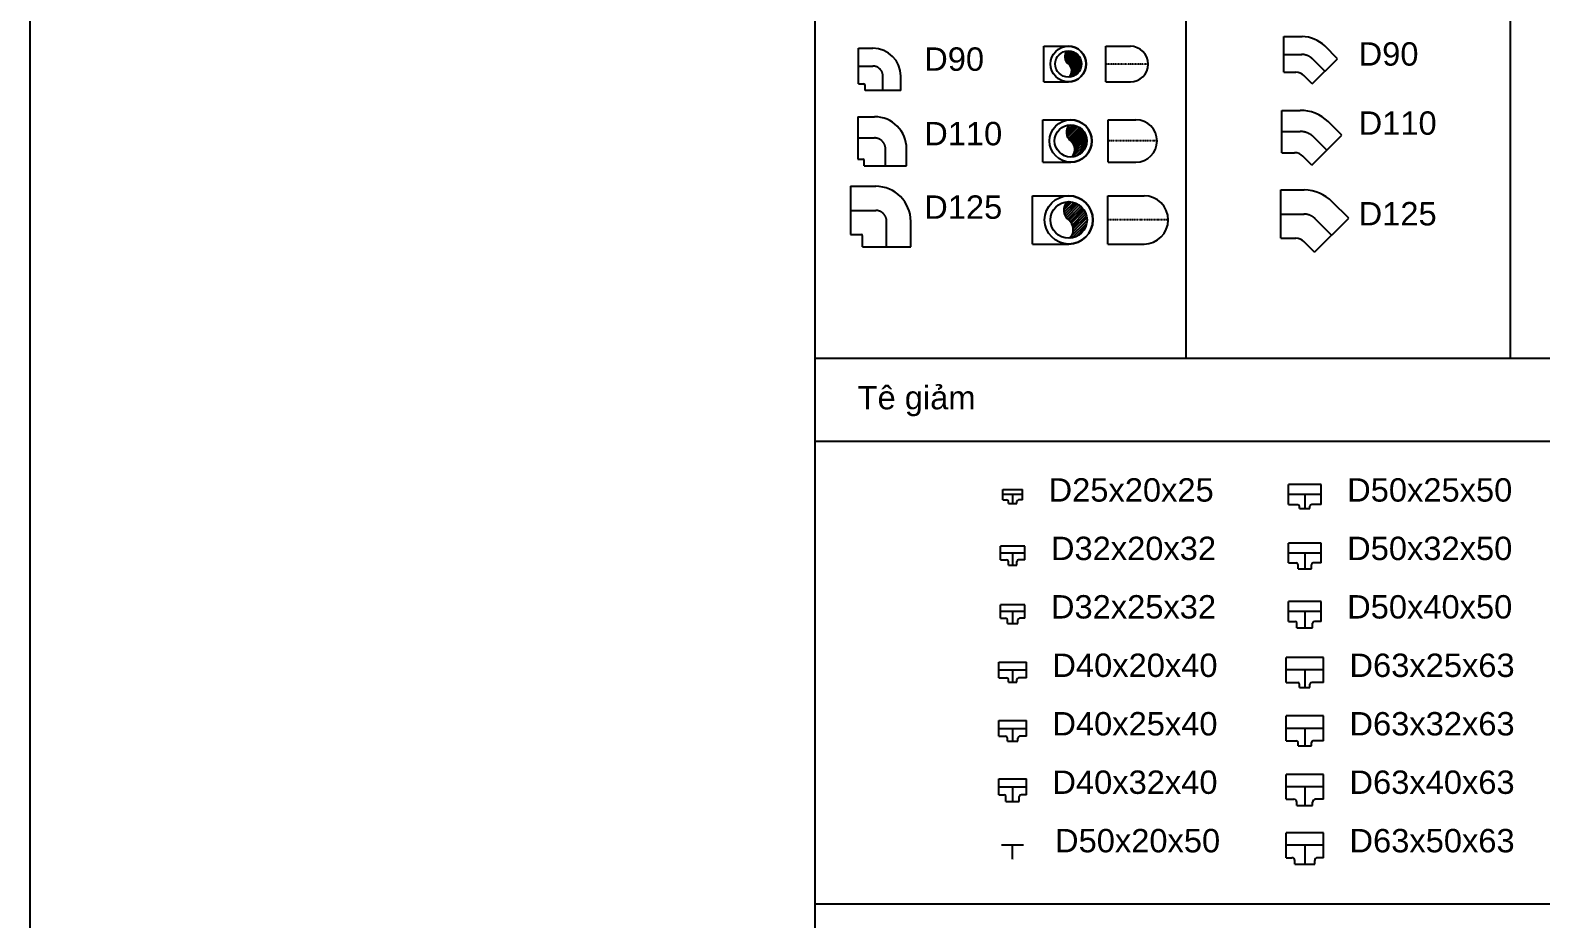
# Model space of a CAD drawing. Header units: millimetres. Extents: x 1218 to 72853, y -34712 to 16286.
# Drawn here: x 25825 to 30996, y 10376 to 13416 of the extents above; entities that cross this region are included whole.
import ezdxf

# ---------------------------------------------------------------- set-up
doc = ezdxf.new("R2010")
doc.units = ezdxf.units.MM
doc.set_wipeout_variables(frame=1)
doc.linetypes.add('Boundary line & Gridline$0$DASHDOT2', pattern=[0.5, 0.25, -0.125, 0, -0.125])
doc.linetypes.add('CENTER', pattern=[50.800000000000004, 31.75, -6.35, 6.35, -6.35])
doc.styles.get("Standard").update_dxf_attribs({"font": 'arial.ttf'})

# ---------------------------------------------------------------- blocks, each defined once
blk = doc.blocks.new('TE-D25x20 PPR')
at = {"ltscale": 5}
for p, q in [((-34, -18), (-34, 18)), ((-34, 18), (34, 18)), ((34, -18), (34, 18)), ((-34, -18), (-20.5, -18)), ((-14.5, -31), (-14.5, -24.00000000000091)), ((-14.5, -31), (14.5, -31)), ((14.5, -31), (14.5, -24.00000000000091)), ((34, -18), (20.5, -18))]:
    blk.add_line(p, q, dxfattribs=at)
at = {"color": 8, "linetype": 'CENTER', "ltscale": 10}
for p, q in [((34, 0), (-34, 0)), ((0, 0), (0, -31))]:
    blk.add_line(p, q, dxfattribs=at)
at = {"ltscale": 5}
for centre, start, end in [((-20.5, -24), 0, 90), ((20.5, -24), 90, 180)]:
    blk.add_arc(centre, 6, start, end, dxfattribs=at)
at = {"flags": 1}
for p in [(-34, 0), (34, 0), (0, -31)]:
    blk.add_attdef('AMC', p, '', height=0.5, dxfattribs=at)
blk = doc.blocks.new('TE-D32x20 PPR')
at = {"ltscale": 5}
for p, q in [((-42, -23), (-42, 23)), ((42, 23), (-42, 23)), ((42, -23), (42, 23)), ((-42, -23.00000000000091), (-20.5, -23)), ((-14.5, -41), (-14.5, -29.00000000000091)), ((-14.5, -41), (14.5, -41)), ((14.5, -41), (14.5, -29.00000000000091)), ((42, -23.00000000000091), (20.5, -23))]:
    blk.add_line(p, q, dxfattribs=at)
at = {"color": 8, "linetype": 'CENTER', "ltscale": 10}
for p, q in [((42, 0), (-42, 0)), ((0, 0), (0, -41))]:
    blk.add_line(p, q, dxfattribs=at)
at = {"ltscale": 5}
for centre, start, end in [((-20.5, -29), 0, 90), ((20.5, -29), 90, 180)]:
    blk.add_arc(centre, 6, start, end, dxfattribs=at)
at = {"flags": 1}
for p in [(-42, 0), (42, 0), (0, -41)]:
    blk.add_attdef('AMC', p, '', height=0.5, dxfattribs=at)
blk = doc.blocks.new('TE-D32x25 PPR')
at = {"ltscale": 5}
for p, q in [((-42, -23), (-42, 23)), ((42, 23), (-42, 23)), ((42, -23), (42, 23)), ((-42, -23.00000000000091), (-24, -23)), ((-18, -41), (-18, -29.00000000000091)), ((-18, -41), (18, -41)), ((18, -41), (18, -29.00000000000091)), ((42, -23.00000000000091), (24, -23))]:
    blk.add_line(p, q, dxfattribs=at)
at = {"color": 8, "linetype": 'CENTER', "ltscale": 10}
for p, q in [((42, 0), (-42, 0)), ((0, 0), (0, -41))]:
    blk.add_line(p, q, dxfattribs=at)
at = {"ltscale": 5}
for centre, start, end in [((-24, -29), 0, 90), ((24, -29), 90, 180)]:
    blk.add_arc(centre, 6, start, end, dxfattribs=at)
at = {"flags": 1}
for p in [(-42, 0), (42, 0), (0, -41)]:
    blk.add_attdef('AMC', p, '', height=0.5, dxfattribs=at)
blk = doc.blocks.new('TE-D40x20 PPR')
at = {"ltscale": 5}
for p, q in [((-47, -27), (-47, 27)), ((-47, 27), (47, 27)), ((47, -27), (47, 27)), ((-47, -27), (-22.1174080802848, -27)), ((-38.5, -27.00000000000091), (-20.5, -27)), ((-14.5, -42), (-14.5, -33.00000000000091)), ((-14.5, -42), (14.5, -42)), ((14.5, -42), (14.5, -33.00000000000091)), ((38.5, -27.00000000000091), (20.5, -27)), ((47, -27), (22.1174080802848, -27))]:
    blk.add_line(p, q, dxfattribs=at)
at = {"color": 8, "linetype": 'CENTER', "ltscale": 10}
for p, q in [((-47, 0), (47, 0)), ((0, 0), (0, -42))]:
    blk.add_line(p, q, dxfattribs=at)
at = {"ltscale": 5}
for centre, start, end in [((-20.5, -33), 0, 90), ((20.5, -33), 90, 180)]:
    blk.add_arc(centre, 6, start, end, dxfattribs=at)
at = {"flags": 1}
for p in [(-47, 0), (47, 0), (0, -42)]:
    blk.add_attdef('AMC', p, '', height=0.5, dxfattribs=at)
blk = doc.blocks.new('TE-D40x25 PPR')
at = {"ltscale": 5}
for p, q in [((-47, -27), (-47, 27)), ((-47, 27), (47, 27)), ((47, -27), (47, 27)), ((-47, -26.99999999999909), (-24, -26.99999999999909)), ((-18, -44), (-18, -33)), ((-18, -44), (18, -44)), ((18, -44), (18, -33)), ((47, -26.99999999999909), (24, -26.99999999999909))]:
    blk.add_line(p, q, dxfattribs=at)
at = {"color": 8, "linetype": 'CENTER', "ltscale": 10}
for p, q in [((-47, 0), (47, 0)), ((0, 0), (0, -44))]:
    blk.add_line(p, q, dxfattribs=at)
at = {"ltscale": 5}
for centre, start, end in [((-24, -32.99999999999909), 0, 90), ((24, -32.99999999999909), 90, 180)]:
    blk.add_arc(centre, 6, start, end, dxfattribs=at)
at = {"flags": 1}
for p in [(-47, 0), (47, 0), (0, -44)]:
    blk.add_attdef('AMC', p, '', height=0.5, dxfattribs=at)
blk = doc.blocks.new('TE-D40x32 PPR')
at = {"ltscale": 5}
for p, q in [((-47, -27), (-47, 27)), ((-47, 27), (47, 27)), ((47, -27), (47, 27)), ((-47, -26.99999999999909), (-29, -26.99999999999909)), ((-23, -50), (-23, -33)), ((-23, -50), (23, -50)), ((23, -50), (23, -33)), ((47, -26.99999999999909), (29, -26.99999999999909))]:
    blk.add_line(p, q, dxfattribs=at)
at = {"color": 8, "linetype": 'CENTER', "ltscale": 10}
for p, q in [((-47, 0), (47, 0)), ((0, 0), (0, -50))]:
    blk.add_line(p, q, dxfattribs=at)
at = {"ltscale": 5}
for centre, start, end in [((-29, -32.99999999999909), 0, 90), ((29, -32.99999999999909), 90, 180)]:
    blk.add_arc(centre, 6, start, end, dxfattribs=at)
at = {"flags": 1}
for p in [(-47, 0), (47, 0), (0, -50)]:
    blk.add_attdef('AMC', p, '', height=0.5, dxfattribs=at)
blk = doc.blocks.new('TE-D50x20 PPR')
at = {"color": 8, "linetype": 'CENTER', "ltscale": 10}
blk.add_line((0, 0), (0, -47), dxfattribs=at)
blk.add_wipeout([(37.50000000000001, 34), (37.50000000000001, -33.99999999999999), (20.499999999999993, -33.99999999999999), (19.94638984322228, -34.025594942228054), (19.397502893101773, -34.10216140189732), (18.85802205956861, -34.22904614096479), (18.332550002880453, -34.40516662357549), (17.825569865337457, -34.62902025186849), (17.341407022737265, -34.89869718562114), (16.884192181722028, -35.21189663631958), (16.45782613811752, -35.5659464966775), (16.06594649667386, -35.95782613812116), (15.711896636319583, -36.38419218172567), (15.398697185621128, -36.841407022737265), (15.129020251872133, -37.32556986534109), (14.905166623575491, -37.832550002876815), (14.729046140964781, -38.35802205956861), (14.602161401897323, -38.89750289310178), (14.525594942228054, -39.44638984321864), (14.5, -40.00000000000001), (14.5, -47), (-14.5, -47), (-14.5, -40.00000000000001), (-14.525594942228057, -39.44638984321864), (-14.602161401897316, -38.89750289310178), (-14.729046140964783, -38.35802205956861), (-14.9051666235755, -37.832550002876815), (-15.129020251872134, -37.32556986534109), (-15.398697185621131, -36.841407022737265), (-15.711896636319576, -36.38419218172567), (-16.06594649667386, -35.95782613812116), (-16.457826138117525, -35.5659464966775), (-16.884192181722028, -35.21189663631958), (-17.341407022737258, -34.89869718562114), (-17.82556986533746, -34.62902025186849), (-18.332550002880456, -34.40516662357549), (-18.858022059568615, -34.22904614096479), (-19.397502893101773, -34.10216140189732), (-19.946389843222274, -34.025594942228054), (-20.499999999999996, -33.99999999999999), (-37.5, -33.99999999999999), (-37.5, 34)])
for p, q in [((37.50000000000001, 0), (-37.5, 0)), ((0, -47), (0, 0))]:
    blk.add_line(p, q, dxfattribs=at)
at = {"flags": 1}
for p in [(-37.5, 0), (37.50000000000001, 0), (8.881784197001252e-16, -47)]:
    blk.add_attdef('AMC', p, '', height=0.5, dxfattribs=at)
blk = doc.blocks.new('TE-D50x25 PPR')
at = {"ltscale": 5}
for p, q in [((-56, -34), (-56, 34)), ((56, 34), (-56, 34)), ((56, -34), (56, 34)), ((-56, -33.99999999999909), (-24, -33.99999999999909)), ((-18, -48), (-18, -40)), ((-18, -48), (18, -48)), ((18, -48), (18, -40)), ((56, -33.99999999999909), (24, -33.99999999999909))]:
    blk.add_line(p, q, dxfattribs=at)
at = {"color": 8, "linetype": 'CENTER', "ltscale": 10}
for p, q in [((56, 0), (-56, 0)), ((0, 0), (0, -48))]:
    blk.add_line(p, q, dxfattribs=at)
at = {"ltscale": 5}
for centre, radius, start, end in [((-24, -39.99999999999909), 5.999999999999998, 0, 90), ((24, -39.99999999999909), 6, 90, 180)]:
    blk.add_arc(centre, radius, start, end, dxfattribs=at)
at = {"flags": 1}
for p in [(-56, 0), (56, 0), (0, -48)]:
    blk.add_attdef('AMC', p, '', height=0.5, dxfattribs=at)
blk = doc.blocks.new('TE-D50x32 PPR')
at = {"ltscale": 5}
for p, q in [((-56, -34), (-56, 34)), ((56, 34), (-56, 34)), ((56, -34), (56, 34)), ((-55.99999999999818, -34), (-28.99999999999818, -34)), ((-22.99999999999818, -54), (-22.99999999999818, -40.00000000000091)), ((23, -54), (23, -40.00000000000091)), ((56, -34), (29, -34)), ((-23, -54), (23, -54))]:
    blk.add_line(p, q, dxfattribs=at)
at = {"color": 8, "linetype": 'CENTER', "ltscale": 10}
for p, q in [((56, 0), (-56, 0)), ((0, 0), (0, -54))]:
    blk.add_line(p, q, dxfattribs=at)
at = {"ltscale": 5}
for centre, radius, start, end in [((-28.99999999999818, -40), 6.000000000000003, 0, 90), ((29, -40), 6, 90, 180)]:
    blk.add_arc(centre, radius, start, end, dxfattribs=at)
at = {"flags": 1}
for p in [(-56, 0), (56, 0), (0, -54)]:
    blk.add_attdef('AMC', p, '', height=0.5, dxfattribs=at)
blk = doc.blocks.new('TE-D50x40 PPR')
at = {"ltscale": 5}
for p, q in [((-56, -34), (-56, 34)), ((56, 34), (-56, 34)), ((56, -34), (56, 34)), ((-56.00000000000182, -33.99999999999909), (-33, -34)), ((-27, -56), (-27, -40.00000000000091)), ((27, -56), (27, -40.00000000000091)), ((56.00000000000182, -33.99999999999909), (33, -34)), ((-27, -56), (27, -56))]:
    blk.add_line(p, q, dxfattribs=at)
at = {"color": 8, "linetype": 'CENTER', "ltscale": 10}
for p, q in [((56, 0), (-56, 0)), ((0, 0), (0, -56))]:
    blk.add_line(p, q, dxfattribs=at)
at = {"ltscale": 5}
for centre, start, end in [((-33, -40), 0, 90), ((33, -40), 90, 180)]:
    blk.add_arc(centre, 6, start, end, dxfattribs=at)
at = {"flags": 1}
for p in [(-56, 0), (56, 0), (0, -56)]:
    blk.add_attdef('AMC', p, '', height=0.5, dxfattribs=at)
blk = doc.blocks.new('TE-D63x25 PPR')
at = {"ltscale": 5}
for p, q in [((64, 42.5), (-64, 42.5)), ((-64, -42.5), (-64, 42.5)), ((64, -42.5), (64, 42.5)), ((-64, -42.5), (-24, -42.50000000000091)), ((-18, -60), (-18, -48.50000000000182)), ((18, -60), (18, -48.50000000000182)), ((64, -42.5), (24, -42.50000000000091)), ((-18, -60), (18, -60))]:
    blk.add_line(p, q, dxfattribs=at)
at = {"color": 8, "linetype": 'CENTER', "ltscale": 10}
for p, q in [((64, 0), (-64, 0)), ((0, 0), (0, -60))]:
    blk.add_line(p, q, dxfattribs=at)
at = {"ltscale": 5}
for centre, start, end in [((-24, -48.50000000000091), 0, 90), ((24, -48.50000000000091), 90, 180)]:
    blk.add_arc(centre, 6, start, end, dxfattribs=at)
at = {"flags": 1}
for p in [(-64, 0), (64, 0), (0, -60)]:
    blk.add_attdef('AMC', p, '', height=0.5, dxfattribs=at)
blk = doc.blocks.new('TE-D63x32 PPR')
at = {"ltscale": 5}
for p, q in [((64, 42.5), (-64, 42.5)), ((-64, -42.5), (-64, 42.5)), ((64, -42.5), (64, 42.5)), ((-63.99999999999818, -42.5), (-29, -42.50000000000091)), ((-23, -60), (-23, -48.50000000000182)), ((23, -60), (23, -48.50000000000182)), ((63.99999999999818, -42.5), (29, -42.50000000000091)), ((-23, -60), (23, -60))]:
    blk.add_line(p, q, dxfattribs=at)
at = {"color": 8, "linetype": 'CENTER', "ltscale": 10}
for p, q in [((64, 0), (-64, 0)), ((0, 0), (0, -60))]:
    blk.add_line(p, q, dxfattribs=at)
at = {"ltscale": 5}
for centre, radius, start, end in [((-29, -48.50000000000091), 5.999999999999998, 0, 90), ((29, -48.50000000000091), 6, 90, 180)]:
    blk.add_arc(centre, radius, start, end, dxfattribs=at)
at = {"flags": 1}
for p in [(-64, 0), (64, 0), (0, -60)]:
    blk.add_attdef('AMC', p, '', height=0.5, dxfattribs=at)
blk = doc.blocks.new('TE-D63x40 PPR')
at = {"ltscale": 5}
for p, q in [((64, 42.5), (-64, 42.5)), ((-64, -42.5), (-64, 42.5)), ((64, -42.5), (64, 42.5)), ((-64, -42.49999999999909), (-37, -42.5)), ((64, -42.49999999999909), (37, -42.5)), ((-27, -64), (-27, -52.5)), ((-27, -64), (27, -64)), ((27, -64), (27, -52.5))]:
    blk.add_line(p, q, dxfattribs=at)
at = {"color": 8, "linetype": 'CENTER', "ltscale": 10}
for p, q in [((64, 0), (-64, 0)), ((0, 0), (0, -64))]:
    blk.add_line(p, q, dxfattribs=at)
at = {"ltscale": 5}
for centre, start, end in [((-37, -52.5), 0, 90), ((37, -52.5), 90, 180)]:
    blk.add_arc(centre, 10, start, end, dxfattribs=at)
at = {"flags": 1}
for p in [(-64, 0), (64, 0), (0, -64)]:
    blk.add_attdef('AMC', p, '', height=0.5, dxfattribs=at)
blk = doc.blocks.new('TE-D63x50 PPR')
at = {"ltscale": 5}
for p, q in [((64, 42.5), (-64, 42.5)), ((-64, -42.5), (-64, 42.5)), ((64, -42.5), (64, 42.5)), ((-64, -42.5), (-44, -42.5)), ((64, -42.5), (44, -42.5)), ((-34, -64), (-34, -52.5)), ((-34, -64), (34, -64)), ((34, -64), (34, -52.5))]:
    blk.add_line(p, q, dxfattribs=at)
at = {"color": 8, "linetype": 'CENTER', "ltscale": 10}
for p, q in [((64, 0), (-64, 0)), ((0, 0), (0, -64))]:
    blk.add_line(p, q, dxfattribs=at)
at = {"ltscale": 5}
for centre, start, end in [((-44, -52.5), 0, 90), ((44, -52.5), 90, 180)]:
    blk.add_arc(centre, 10, start, end, dxfattribs=at)
at = {"flags": 1}
for p in [(-64, 0), (64, 0), (0, -64)]:
    blk.add_attdef('AMC', p, '', height=0.5, dxfattribs=at)
blk = doc.blocks.new('CO45-D90 PPR')
at = {"ltscale": 5}
for p, q in [((-82, -61), (-82, 61)), ((-82, 61), (-19.95789632892274, 61.00000000000001)), ((101.116269709677, -14.84924240491637), (57.53386302752199, 28.73316427723559)), ((14.84924240491819, -101.1162697096752), (101.116269709677, -14.84924240491637)), ((-82, -61), (-41.83556979967943, -60.99999999999909)), ((14.84924240491819, -101.1162697096752), (-13.55129855221821, -72.71572875253696))]:
    blk.add_line(p, q, dxfattribs=at)
at = {"color": 8, "linetype": 'CENTER', "ltscale": 10}
for p, q in [((-82, 0), (-21.2040805734442, 0)), ((57.98275605729759, -57.98275605729577), (15.18720059415867, -15.18720059415818))]:
    blk.add_line(p, q, dxfattribs=at)
at = {"ltscale": 5}
for centre, radius, start, end in [((-24.09256849587619, -58.114987954219), 119.1867269005317, 46.77526369329433, 88.01196985070672), ((-41.83556979967943, -100.9999999999991), 40, 45, 90)]:
    blk.add_arc(centre, radius, start, end, dxfattribs=at)
at = {"color": 8, "linetype": 'CENTER', "ltscale": 10}
blk.add_arc((-24.09256849587619, -58.114987954219), 58.18672690053167, 46.77526369329433, 88.01196985070672, dxfattribs=at)
at = {"flags": 1}
for p in [(-82, 0), (57.98275605729759, -57.98275605729577)]:
    blk.add_attdef('AMC', p, '', height=0.5, dxfattribs=at)
blk = doc.blocks.new('CO45-D110 PPR')
at = {"ltscale": 5}
for p, q in [((-90, -72.5), (-90, 72.5)), ((-90, 72.5), (-27.44091192042137, 72.50000000000064)), ((114.9048519428143, -12.37436867076485), (68.71894419408318, 33.81153907796764)), ((12.37436867076394, -114.9048519428143), (114.9048519428143, -12.37436867076485)), ((-90, -72.5), (-46.59902576697277, -72.5)), ((12.37436867076394, -114.9048519428143), (-18.31475451950973, -84.21572875253878))]:
    blk.add_line(p, q, dxfattribs=at)
at = {"color": 8, "linetype": 'CENTER', "ltscale": 10}
for p, q in [((-90, 0), (-27.17557712586816, 0)), ((63.63961030678911, -63.63961030678911), (18.03697377013313, -18.03697377013314))]:
    blk.add_line(p, q, dxfattribs=at)
at = {"ltscale": 5}
for centre, radius, start, end in [((-27.28392720908411, -65.95631780958091), 138.4564068058515, 46.10175403250705, 90.06496314285735), ((-46.59902576697277, -112.5), 40, 45, 90)]:
    blk.add_arc(centre, radius, start, end, dxfattribs=at)
at = {"color": 8, "linetype": 'CENTER', "ltscale": 10}
blk.add_arc((-27.28392720908411, -65.95631780958091), 65.95640680585149, 46.10175403250705, 90.06496314285735, dxfattribs=at)
at = {"flags": 1}
for p in [(-90, 0), (63.63961030678911, -63.63961030678911)]:
    blk.add_attdef('AMC', p, '', height=0.5, dxfattribs=at)
blk = doc.blocks.new('CO45-D125 PPR')
at = {"ltscale": 5}
for p, q in [((-102, -82.5), (-102, 82.5)), ((-102, 82.5), (-21.48355839942531, 82.5)), ((130.4612011289191, -13.78858223313728), (74.30661759602657, 42.36600129975598)), ((13.78858223313728, -130.4612011289173), (130.4612011289191, -13.78858223313728)), ((-102, -82.5), (-50.74116139070429, -82.50000000000091)), ((13.78858223313728, -130.4612011289173), (-22.45689014324307, -94.21572875253878))]:
    blk.add_line(p, q, dxfattribs=at)
at = {"color": 8, "linetype": 'CENTER', "ltscale": 10}
for p, q in [((-102, 0), (-22.12195330871491, 0)), ((72.1248916810273, -72.1248916810273), (16.13219069911322, -16.13219069911323))]:
    blk.add_line(p, q, dxfattribs=at)
at = {"ltscale": 5}
for centre, radius, start, end in [((-23.23797397126454, -56.0683906651754), 138.579496555354, 45.26013736862185, 89.27461640693753), ((-50.74116139070429, -122.5000000000009), 40, 45, 90)]:
    blk.add_arc(centre, radius, start, end, dxfattribs=at)
at = {"color": 8, "linetype": 'CENTER', "ltscale": 10}
blk.add_arc((-23.23797397126454, -56.0683906651754), 56.07949655535404, 45.26013736862185, 89.27461640693753, dxfattribs=at)
at = {"flags": 1}
for p in [(-102, 0), (72.1248916810273, -72.1248916810273)]:
    blk.add_attdef('AMC', p, '', height=0.5, dxfattribs=at)
blk = doc.blocks.new('CO90-D90 PPR')
at = {"ltscale": 5}
for p, q in [((84, 61), (34.00000000000273, 61.00000000000182)), ((84, 61), (84, -61)), ((-61, -84), (-61, -33.99999999999818)), ((61, -84), (-61, -84)), ((61, -84), (61, -66)), ((84, -61), (66, -61))]:
    blk.add_line(p, q, dxfattribs=at)
at = {"color": 8, "linetype": 'CENTER', "ltscale": 10}
for p, q in [((84, 0), (34, 0)), ((0, -84), (0, -33.99999999999818))]:
    blk.add_line(p, q, dxfattribs=at)
at = {"ltscale": 5}
for centre, radius in [((34, -33.99999999999818), 95), ((66, -66), 5)]:
    blk.add_arc(centre, radius, 90, 180, dxfattribs=at)
at = {"color": 8, "linetype": 'CENTER', "ltscale": 10}
blk.add_arc((34, -33.99999999999818), 34, 90, 180, dxfattribs=at)
at = {"flags": 1}
for p in [(84, 0), (0, -84)]:
    blk.add_attdef('AMC', p, '', height=0.5, dxfattribs=at)
blk = doc.blocks.new('CO90-D110 PPR')
at = {"ltscale": 5}
for p, q in [((95, 72.5), (37.50000000000364, 72.50000000000091)), ((95, -72.5), (95, 72.5)), ((-72.5, -95), (-72.49999999999818, -37.49999999999545)), ((-72.5, -95), (72.5, -95)), ((72.5, -95), (72.5, -77.5)), ((95, -72.5), (77.5, -72.5))]:
    blk.add_line(p, q, dxfattribs=at)
at = {"color": 8, "linetype": 'CENTER', "ltscale": 10}
for p, q in [((95, 0), (37.50000000000182, 0)), ((0, -95), (0, -37.49999999999909))]:
    blk.add_line(p, q, dxfattribs=at)
at = {"ltscale": 5}
for centre, radius in [((37.50000000000182, -37.49999999999909), 110), ((77.5, -77.5), 5)]:
    blk.add_arc(centre, radius, 90, 180, dxfattribs=at)
at = {"color": 8, "linetype": 'CENTER', "ltscale": 10}
blk.add_arc((37.50000000000182, -37.49999999999909), 37.5, 90, 180, dxfattribs=at)
at = {"flags": 1}
for p in [(95, 0), (0, -95)]:
    blk.add_attdef('AMC', p, '', height=0.5, dxfattribs=at)
blk = doc.blocks.new('CO90-D125 PPR')
at = {"ltscale": 5}
for p, q in [((124, 82.5), (37.5, 82.5)), ((124, -82.5), (124, 82.5)), ((-82.5, -124), (-82.5, -37.5)), ((82.5, -124), (82.5, -87.5)), ((124, -82.5), (87.5, -82.5)), ((-82.5, -124), (82.5, -124))]:
    blk.add_line(p, q, dxfattribs=at)
at = {"color": 8, "linetype": 'CENTER', "ltscale": 10}
for p, q in [((124, 0), (37.5, 0)), ((0, -124), (0, -37.5))]:
    blk.add_line(p, q, dxfattribs=at)
at = {"ltscale": 5}
for centre, radius in [((37.5, -37.5), 120), ((87.5, -87.5), 5)]:
    blk.add_arc(centre, radius, 90, 180, dxfattribs=at)
at = {"color": 8, "linetype": 'CENTER', "ltscale": 10}
blk.add_arc((37.5, -37.5), 37.5, 90, 180, dxfattribs=at)
at = {"flags": 1}
for p in [(124, 0), (0, -124)]:
    blk.add_attdef('AMC', p, '', height=0.5, dxfattribs=at)
blk = doc.blocks.new('CO90UP-D90 PPR')
at = {"linetype": 'ByBlock'}
h = blk.add_hatch(dxfattribs=at)
h.set_pattern_fill('U', color=8, scale=4.5, angle=225, style=0, pattern_type=0)
h.set_pattern_definition([(225, (1233000, 692999.9999999998), (3.181980515339465, -3.181980515339466), [])])
edge = h.paths.add_edge_path()
edge.add_arc((16.87499999995634, 22.5), 28.125, 126.86989764584399, 233.130102354156, ccw=False)
edge.add_arc((-4.365574568510056e-11, 0), 45, 270, 450, ccw=False)
edge.add_arc((-16.87500000004366, -22.5), 28.125, 306.869897645844, 413.130102354156)
at = {"ltscale": 5}
for p, q in [((-84, -61.00000000004002), (-84, 60.99999999995998)), ((-84, 60.99999999995998), (0, 60.99999999995998)), ((-84, -61.00000000004002), (0, -61.00000000004002))]:
    blk.add_line(p, q, dxfattribs=at)
at = {"color": 8, "linetype": 'ByBlock'}
for points in [[(-4.365574568510056e-11, 0, -0.4375109534827619), (-2.943572213356674, 44.90362326833929, -0.4375109534827619)], [(3.32244154062937, -44.87718108581612, 0.4283754228845939), (-4.365574568510056e-11, 0), (-4.365574568510056e-11, 0)]]:
    blk.add_lwpolyline(points, format="xyb", dxfattribs=at)
blk.add_circle((0, -4.001776687800884e-11), 61.00000000000091)
at = {"linetype": 'ByBlock'}
blk.add_circle((0, 0), 45, dxfattribs=at)
at = {"ltscale": 5}
blk.add_arc((0, -4.001776687800884e-11), 61.00000000000091, 270, 90, dxfattribs=at)
at = {"flags": 1}
blk.add_attdef('AMC', (-84, -4.001776687800884e-11), '', height=0.5, dxfattribs=at)
blk = doc.blocks.new('CO90UP-D110 PPR')
at = {"linetype": 'ByBlock'}
h = blk.add_hatch(dxfattribs=at)
h.set_pattern_fill('U', color=8, scale=5.5, angle=225, style=0, pattern_type=0)
h.set_pattern_definition([(225, (1507000, 846999.9999999994), (3.889087296526013, -3.889087296526014), [])])
edge = h.paths.add_edge_path()
edge.add_arc((20.62499999994907, 27.5), 34.375, 126.86989764584399, 233.130102354156, ccw=False)
edge.add_arc((-5.093170329928398e-11, 0), 55, 270, 450, ccw=False)
edge.add_arc((-20.62500000005093, -27.5), 34.375, 306.869897645844, 413.130102354156)
at = {"ltscale": 5}
for p, q in [((-95, -72.50000000005093), (-95, 72.49999999994907)), ((-95, 72.49999999994907), (0, 72.49999999994907)), ((-95, -72.50000000005093), (0, -72.50000000005093))]:
    blk.add_line(p, q, dxfattribs=at)
at = {"color": 8, "linetype": 'ByBlock'}
for points in [[(-5.093170329928398e-11, 0, -0.4375109534827619), (-3.597699371879571, 54.88220621685468, -0.4375109534827619)], [(4.060761882996303, -54.84988799377606, 0.4283754228845939), (-5.093170329928398e-11, 0), (-5.093170329928398e-11, 0)]]:
    blk.add_lwpolyline(points, format="xyb", dxfattribs=at)
blk.add_circle((0, -5.093170329928398e-11), 72.5)
at = {"linetype": 'ByBlock'}
blk.add_circle((0, 0), 55, dxfattribs=at)
at = {"ltscale": 5}
blk.add_arc((0, -5.093170329928398e-11), 72.5, 270, 90, dxfattribs=at)
at = {"flags": 1}
blk.add_attdef('AMC', (-95, -5.093170329928398e-11), '', height=0.5, dxfattribs=at)
blk = doc.blocks.new('CO90UP-D125 PPR')
at = {"linetype": 'ByBlock'}
h = blk.add_hatch(dxfattribs=at)
h.set_pattern_fill('U', color=8, scale=6.25, angle=225, style=0, pattern_type=0)
h.set_pattern_definition([(225, (1712500, 962499.9999999997), (4.419417382415924, -4.419417382415926), [])])
edge = h.paths.add_edge_path()
edge.add_arc((23.43749999994179, 31.25), 39.0625, 126.86989764584399, 233.130102354156, ccw=False)
edge.add_arc((-5.820766091346741e-11, 0), 62.5, 270, 450, ccw=False)
edge.add_arc((-23.43750000005821, -31.25), 39.0625, 306.869897645844, 413.130102354156)
at = {"ltscale": 5}
for p, q in [((-124, -82.50000000005821), (-124, 82.49999999994179)), ((-124, 82.49999999994179), (0, 82.49999999994179)), ((-124, -82.50000000005821), (0, -82.50000000005821))]:
    blk.add_line(p, q, dxfattribs=at)
at = {"color": 8, "linetype": 'ByBlock'}
for points in [[(-5.820766091346741e-11, 0, -0.4375109534827619), (-4.088294740773563, 62.36614342824396, -0.4375109534827619)], [(4.614502139767865, -62.32941817474421, 0.4283754228845939), (-5.820766091346741e-11, 0), (-5.820766091346741e-11, 0)]]:
    blk.add_lwpolyline(points, format="xyb", dxfattribs=at)
blk.add_circle((0, -5.820766091346741e-11), 82.5)
at = {"linetype": 'ByBlock'}
blk.add_circle((0, 0), 62.5, dxfattribs=at)
at = {"ltscale": 5}
blk.add_arc((0, -5.820766091346741e-11), 82.5, 270, 90, dxfattribs=at)
at = {"flags": 1}
blk.add_attdef('AMC', (-124, -5.820766091346741e-11), '', height=0.5, dxfattribs=at)
blk = doc.blocks.new('CO90DOWN-D90 PPR')
at = {"ltscale": 5}
for p, q in [((-84, -61), (-84, 61)), ((-84, 61), (0, 61)), ((-84, -61), (0, -61))]:
    blk.add_line(p, q, dxfattribs=at)
at = {"color": 8, "linetype": 'Boundary line & Gridline$0$DASHDOT2'}
blk.add_line((61, 0), (-84, 0), dxfattribs=at)
at = {"ltscale": 5}
blk.add_arc((0, 0), 61.00000000000091, 270, 90, dxfattribs=at)
at = {"flags": 1}
blk.add_attdef('AMC', (-84, 0), '', height=0.5, dxfattribs=at)
blk = doc.blocks.new('CO90DOWN-D110 PPR')
at = {"ltscale": 5}
for p, q in [((-95, -72.5), (-95, 72.5)), ((-95, 72.5), (0, 72.5)), ((-95, -72.5), (0, -72.5))]:
    blk.add_line(p, q, dxfattribs=at)
at = {"color": 8, "linetype": 'Boundary line & Gridline$0$DASHDOT2'}
blk.add_line((72.5, 0), (-95, 0), dxfattribs=at)
at = {"ltscale": 5}
blk.add_arc((0, 0), 72.5, 270, 90, dxfattribs=at)
at = {"flags": 1}
blk.add_attdef('AMC', (-95, 0), '', height=0.5, dxfattribs=at)
blk = doc.blocks.new('CO90DOWN-D125 PPR')
at = {"ltscale": 5}
for p, q in [((-124, -82.5), (-124, 82.5)), ((-124, 82.5), (0, 82.5)), ((-124, -82.5), (0, -82.5))]:
    blk.add_line(p, q, dxfattribs=at)
at = {"color": 8, "linetype": 'Boundary line & Gridline$0$DASHDOT2'}
blk.add_line((82.5, 0), (-124, 0), dxfattribs=at)
at = {"ltscale": 5}
blk.add_arc((0, 0), 82.5, 270, 90, dxfattribs=at)
at = {"flags": 1}
blk.add_attdef('AMC', (-124, 0), '', height=0.5, dxfattribs=at)

msp = doc.modelspace()

# ---------------------------------------------------------------- linework, layer by layer
for p, q in [((28512.30256679948, 4680.964491794992), (28512.30256679948, 15109.35462652412)), ((29780.64786965923, 15109.35462652412), (29780.64786965923, 12294.88817106124)), ((30890.81574512673, 15109.35462652412), (30890.81574512673, 12294.88817106124)), ((28512.30256679948, 12294.88817106124), (33567.48430754362, 12294.88817106124)), ((28512.30256679948, 12010.05406968736), (33567.48430754362, 12010.05406968736)), ((28512.30256679948, 10427.53244222532), (33567.48430754362, 10427.53244222532))]:
    msp.add_line(p, q)

# ---------------------------------------------------------------- block references
for name, p in [('CO45-D90 PPR', (30199.13178386165, 13333.81967454866)), ('CO90UP-D90 PPR', (29379.06257916095, 13300.87573857481)), ('CO90DOWN-D90 PPR', (29591.12480729613, 13300.44287930395)), ('CO45-D110 PPR', (30199.77912848243, 13069.77485584911)), ('CO90UP-D110 PPR', (29387.06803106175, 13037.48521726027)), ('CO90DOWN-D110 PPR', (29609.95362688984, 13037.48521726022)), ('CO90UP-D125 PPR', (29380.30748277645, 12767.3008767607)), ('CO90DOWN-D125 PPR', (29638.25083617079, 12767.30087676064)), ('CO45-D125 PPR', (30208.03737545267, 12787.27485584911)), ('TE-D25x20 PPR', (29188.11264677963, 11827.53244222532)), ('TE-D50x25 PPR', (30188.11264677963, 11827.53244222532)), ('TE-D32x20 PPR', (29188.11264677963, 11627.53244222532)), ('TE-D50x32 PPR', (30188.11264677963, 11627.53244222532)), ('TE-D32x25 PPR', (29188.11264677963, 11427.53244222532)), ('TE-D50x40 PPR', (30188.11264677963, 11427.53244222532)), ('TE-D40x20 PPR', (29188.11264677963, 11227.53244222532)), ('TE-D63x25 PPR', (30188.11264677963, 11227.53244222532)), ('TE-D63x32 PPR', (30188.11264677963, 11027.53244222532)), ('TE-D40x25 PPR', (29188.11264677963, 11027.53244222532)), ('TE-D63x40 PPR', (30188.11264677963, 10827.53244222532)), ('TE-D40x32 PPR', (29188.11264677963, 10827.53244222532)), ('TE-D50x20 PPR', (29188.11264677963, 10627.53244222532)), ('TE-D63x50 PPR', (30188.11264677963, 10627.53244222532))]:
    msp.add_blockref(name, p)
at = {"rotation": 270}
for name, p in [('CO90-D90 PPR', (28744.18749641287, 13293.66061506832, 8.107891984e-07)), ('CO90-D110 PPR', (28752.90425483658, 13047.80719654901, 8.107891984e-07)), ('CO90-D125 PPR', (28756.95085603555, 12799.8070022443, 8.107891984e-07))]:
    msp.add_blockref(name, p, dxfattribs=at)

# ---------------------------------------------------------------- texts
at = {"color": 2, "ltscale": 500}
for s, p in [('D90', (28885.46326647032, 13277.70807623692)), ('D90', (30372.57821362108, 13295.16520983466)), ('D110', (30372.57821362108, 13058.72671197158)), ('D110', (28885.46326647032, 13022.57938263895)), ('D125', (28885.46326647032, 12771.20250399174)), ('D125', (30372.57821362108, 12748.54822740326)), ('D25x20x25', (29311.27161844267, 11803.50096418756)), ('D50x25x50', (30333.27161844267, 11803.50096418755)), ('D32x20x32', (29319.27161844267, 11603.50096418756)), ('D50x32x50', (30333.27161844267, 11603.50096418755)), ('D32x25x32', (29319.27161844267, 11403.50096418756)), ('D50x40x50', (30333.27161844267, 11403.50096418756)), ('D40x20x40', (29324.27161844267, 11203.50096418755)), ('D63x25x63', (30341.27161844267, 11203.50096418755)), ('D40x25x40', (29324.27161844267, 11003.50096418756)), ('D63x32x63', (30341.27161844267, 11003.50096418755)), ('D40x32x40', (29324.27161844267, 10803.50096418756)), ('D63x40x63', (30341.27161844267, 10803.50096418756)), ('D50x20x50', (29333.27161844267, 10603.50096418755)), ('D63x50x63', (30341.27161844267, 10603.50096418756))]:
    msp.add_text(s, height=80, rotation=359.9999999998689, dxfattribs=at).set_placement(p)
at = {"color": 1, "ltscale": 500}
msp.add_text('Tê giảm', height=80, rotation=359.9999999998689, dxfattribs=at).set_placement((28657.61172487013, 12119.25491390429))

# ---------------------------------------------------------------- next in the draw order: linework, layer by layer
msp.add_lwpolyline([(25825.2580171539, 16285.59168216446), (36455.42369931648, 16285.59168216446), (36455.42369931654, -2725.919355525315), (25825.25801715396, -2725.919355525315)], close=True)

doc.saveas('drawing.dxf')
